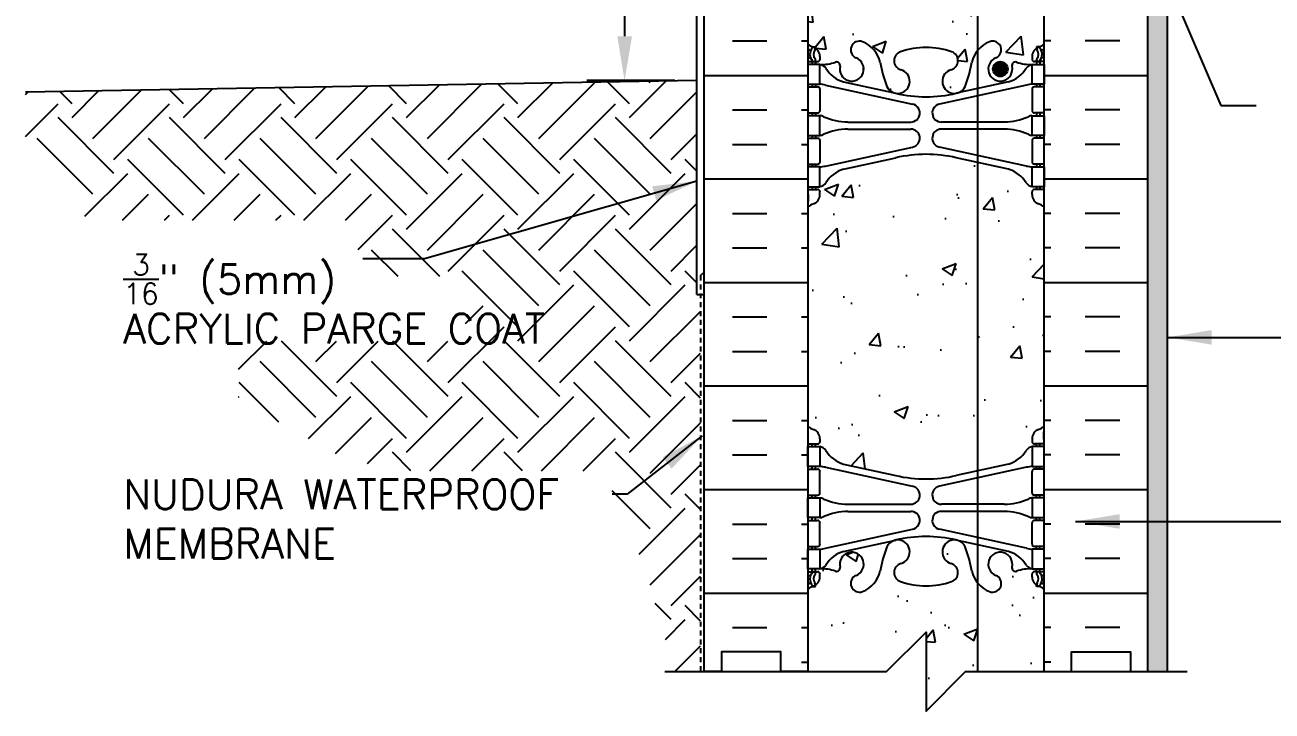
# Model space of a CAD drawing. Header units: inches. Extents: x 82.6 to 144.7, y 72.8 to 143.3.
# Drawn here: x 82.6 to 114.24, y 96.32 to 113.72 of the extents above; entities that cross this region are included whole.
import ezdxf

# ---------------------------------------------------------------- set-up
doc = ezdxf.new("R2010")
doc.units = ezdxf.units.IN
doc.header["$LTSCALE"] = 0.5
doc.header["$MEASUREMENT"] = 0
doc.linetypes.add('DASHED2', pattern=[0.375, 0.25, -0.125])
for name, color, linetype in [('HATCH', 12, 'Continuous'), ('line25', 2, 'Continuous'), ('LINE3', 3, 'Continuous'), ('LINE50', 5, 'Continuous'), ('LINE9', 9, 'Continuous'), ('TEXT', 4, 'Continuous'), ('Web_Edge', 9, 'Continuous')]:
    doc.layers.add(name, color=color, linetype=linetype)
doc.styles.add('DIM', font='romans.shx', dxfattribs={"width": 0.7})
doc.styles.add('ROMANS', font='romans.shx', dxfattribs={"height": 0.75})
doc.dimstyles.new('ext_12', dxfattribs={"dimscale": 12, "dimtxt": 0.09375, "dimasz": 0.09375, "dimexe": 0.09375, "dimexo": 0.0625, "dimgap": 0.0625, "dimtad": 1, "dimdec": 1, "dimzin": 3, "dimdsep": 46, "dimlunit": 4, "dimtxsty": 'DIM', "dimcen": 0.09, "dimdle": 0.09375, "dimclrt": 4, "dimadec": 0, "dimazin": 0, "dimtfac": 1, "dimtdec": 1, "dimtmove": 2, "dimatfit": 3, "dimfxl": 1, "dimfrac": 2, "dimtolj": 1, "dimtzin": 0, "dimarcsym": 0})

msp = doc.modelspace()

# ---------------------------------------------------------------- hatches: boundary and pattern name
at = {"layer": 'HATCH'}
h = msp.add_hatch(dxfattribs=at)
h.set_pattern_fill('AR-CONC', color=256, scale=0.5)
h.paths.add_polyline_path([(108.151, 139.157), (108.151, 139.224, -0.317837), (108.318, 139.46, 0.082415), (108.461, 139.539), (108.461, 142.32), (107.917, 142.32), (107.944, 142.173), (107.645, 142.199), (107.748, 142.32), (106.461, 142.32), (105.461, 141.32), (105.461, 140.526, 0.163867), (105.271, 140.385, 0.520567), (104.794, 140.385, 0.520567), (104.581, 140.385, 0.520567), (104.368, 140.385, 0.520567), (103.891, 140.385), (103.891, 138.469), (104.693, 138.293, 0.057795), (105.461, 138.203, 0.057795), (106.229, 138.293), (107.551, 138.583, 0.196323), (108, 138.929, -0.188973), (108.156, 139.024), (108.261, 139.024), (108.261, 139.094), (108.214, 139.094, -0.414214)])
h.paths.add_polyline_path([(103.891, 140.385, 0.520567), (103.333, 140.385, 0.520567), (103.038, 140.385, 0.464822), (102.461, 140.385), (102.461, 139.539, 0.082415), (102.604, 139.46, -0.317837), (102.771, 139.224), (102.771, 139.157, -0.414214), (102.709, 139.094), (102.661, 139.094), (102.661, 139.024), (102.766, 139.024, -0.188973), (102.922, 138.929, 0.196323), (103.371, 138.583), (103.891, 138.469)])
h.paths.add_polyline_path([(106.769, 133.32), (106.504, 133.361), (106.769, 133.638), (106.769, 135.118), (106.636, 135.207), (106.769, 135.258), (106.769, 135.571, -0.113747), (106.621, 135.871, 0.053157), (106.455, 136.485, 1.553132), (106.097, 136.061, -0.735593), (106.11, 135.603, -0.082755), (105.461, 135.495, -0.082755), (104.812, 135.603, -0.735593), (104.825, 136.061, 1.553132), (104.467, 136.485, 0.053157), (104.301, 135.871, -0.229474), (103.891, 135.367), (103.891, 131.273, -0.229474), (104.301, 130.769, 0.053157), (104.467, 130.155, 0.223253), (104.667, 129.99), (104.687, 129.986, 0.955472), (104.825, 130.58, -0.735593), (104.812, 131.038, -0.082755), (105.461, 131.146, -0.082755), (106.11, 131.038, -0.735593), (106.097, 130.58, 0.955472), (106.235, 129.986), (106.255, 129.99, 0.223253), (106.455, 130.155, 0.053157), (106.621, 130.769, -0.113747), (106.769, 131.07)])
h.paths.add_polyline_path([(106.367, 130.286, -1), (105.992, 130.286, -1)], flags=16)
h.paths.add_polyline_path([(105.745, 134.964), (105.447, 134.99), (105.688, 135.278)], flags=16)
h.paths.add_polyline_path([(108.461, 132.245), (108.461, 133.32), (108.461, 135.409, 0.064398), (108.351, 135.475), (108.261, 135.475), (108.261, 135.517, -0.249069), (108.151, 135.724), (108.151, 135.792, -0.414214), (108.214, 135.854), (108.261, 135.854), (108.261, 135.924), (108.156, 135.924, 0.10046), (107.762, 135.867, -0.601435), (107.643, 135.972, 2.182095), (107.233, 135.759, -1), (107.069, 135.35, -0.1271), (106.769, 135.571), (106.769, 135.258), (106.988, 135.342), (106.886, 135.039), (106.769, 135.118), (106.769, 131.07, -0.1271), (107.069, 131.29, -1), (107.233, 130.882, 2.182095), (107.643, 130.669, -0.601435), (107.762, 130.774, 0.10046), (108.156, 130.716), (108.261, 130.716), (108.261, 130.786), (108.214, 130.786, -0.414214), (108.151, 130.849), (108.151, 130.916, -0.249069), (108.261, 131.124), (108.261, 131.165), (108.351, 131.165, 0.064398), (108.461, 131.231)])
h.paths.add_polyline_path([(103.891, 135.367, -0.014114), (103.853, 135.35, -1), (103.689, 135.759, 2.182095), (103.279, 135.972, -0.601435), (103.16, 135.867, 0.10046), (102.766, 135.924), (102.661, 135.924), (102.661, 135.854), (102.709, 135.854, -0.414214), (102.771, 135.792), (102.771, 135.724, -0.249069), (102.661, 135.517), (102.661, 135.475), (102.571, 135.475, 0.064398), (102.461, 135.409), (102.461, 133.604), (102.787, 133.729), (102.685, 133.426), (102.461, 133.577), (102.461, 133.32), (102.461, 131.231, 0.064398), (102.571, 131.165), (102.661, 131.165), (102.661, 131.124, -0.249069), (102.771, 130.916), (102.771, 130.849, -0.414214), (102.709, 130.786), (102.661, 130.786), (102.661, 130.716), (102.766, 130.716, 0.10046), (103.16, 130.774, -0.601435), (103.279, 130.669, 2.182095), (103.689, 130.882, -1), (103.853, 131.29, -0.014114), (103.891, 131.273)])
h.paths.add_polyline_path([(106.769, 127.37), (105.958, 127.37, -0.414214), (105.458, 127.87), (105.458, 128.437, 0.057533), (104.693, 128.348), (103.891, 128.172), (103.891, 120.469), (104.693, 120.293, 0.057795), (105.461, 120.203, 0.057795), (106.229, 120.293), (106.769, 120.411), (106.769, 122.12), (106.058, 122.12, 0.414214), (105.958, 122.02), (105.958, 120.62), (105.458, 120.62), (105.458, 122.12, -0.414214), (105.958, 122.62), (106.769, 122.62)])
h.paths.add_polyline_path([(106.769, 128.229), (106.229, 128.348, 0.020613), (105.958, 128.4), (105.958, 127.97, 0.414214), (106.058, 127.87), (106.769, 127.87)], flags=17)
h.paths.add_polyline_path([(107.551, 128.058), (106.769, 128.229), (106.769, 127.87), (107.877, 127.87, 0.127201)])
h.paths.add_polyline_path([(108.461, 127.102, 0.082415), (108.318, 127.181, -0.267415), (108.155, 127.37), (106.769, 127.37), (106.769, 122.62), (108.461, 122.62)])
h.paths.add_polyline_path([(103.891, 128.172), (103.371, 128.058, 0.196323), (102.922, 127.711, -0.188973), (102.766, 127.616), (102.661, 127.616), (102.661, 127.546), (102.709, 127.546, -0.414214), (102.771, 127.484), (102.771, 127.416, -0.317837), (102.604, 127.181, 0.082415), (102.461, 127.102), (102.461, 121.539, 0.082415), (102.604, 121.46, -0.317837), (102.771, 121.224), (102.771, 121.157, -0.414214), (102.709, 121.094), (102.661, 121.094), (102.661, 121.024), (102.766, 121.024, -0.188973), (102.922, 120.929, 0.196323), (103.371, 120.583), (103.891, 120.469)])
h.paths.add_polyline_path([(108.318, 121.46, 0.082415), (108.461, 121.539), (108.461, 122.12), (106.769, 122.12), (106.769, 120.411), (107.551, 120.583, 0.196323), (108, 120.929, -0.188973), (108.156, 121.024), (108.261, 121.024), (108.261, 121.094), (108.214, 121.094, -0.414214), (108.151, 121.157), (108.151, 121.224, -0.317837)])
h.paths.add_polyline_path([(106.769, 117.571, -0.113747), (106.621, 117.871, 0.053157), (106.455, 118.485, 0.223253), (106.255, 118.65), (106.235, 118.654, 0.955472), (106.097, 118.061, -0.735593), (106.11, 117.603, -0.082755), (105.461, 117.495, -0.082755), (104.812, 117.603, -0.735593), (104.825, 118.061, 0.955472), (104.687, 118.654), (104.667, 118.65, 0.223253), (104.467, 118.485, 0.053157), (104.301, 117.871, -0.24438), (103.853, 117.35, -1), (103.689, 117.759, 2.182095), (103.279, 117.972, -0.601435), (103.16, 117.867, 0.10046), (102.766, 117.924), (102.661, 117.924), (102.661, 117.854), (102.709, 117.854, -0.414214), (102.771, 117.792), (102.771, 117.724, -0.249069), (102.661, 117.517), (102.661, 117.475), (102.571, 117.475, 0.064398), (102.461, 117.409), (102.461, 115.32), (102.461, 113.231, 0.064398), (102.571, 113.165), (102.661, 113.165), (102.661, 113.124, -0.249069), (102.771, 112.916), (102.771, 112.849, -0.414214), (102.709, 112.786), (102.661, 112.786), (102.661, 112.716), (102.766, 112.716, 0.10046), (103.16, 112.774, -0.601435), (103.279, 112.669, 2.182095), (103.689, 112.882, -1), (103.853, 113.29, -0.24438), (104.301, 112.769, 0.053157), (104.467, 112.155, 0.223253), (104.667, 111.99), (104.687, 111.986, 0.955472), (104.825, 112.58, -0.735593), (104.812, 113.038, -0.082755), (105.461, 113.146, -0.082755), (106.11, 113.038, -0.735593), (106.097, 112.58, 0.955472), (106.235, 111.986), (106.255, 111.99, 0.223253), (106.455, 112.155, 0.053157), (106.621, 112.769, -0.113747), (106.769, 113.07)])
h.paths.add_polyline_path([(108.461, 115.32), (108.461, 117.409, 0.064398), (108.351, 117.475), (108.261, 117.475), (108.261, 117.517, -0.249069), (108.151, 117.724), (108.151, 117.792, -0.414214), (108.214, 117.854), (108.261, 117.854), (108.261, 117.924), (108.156, 117.924, 0.10046), (107.762, 117.867, -0.601435), (107.643, 117.972, 2.182095), (107.233, 117.759, -1), (107.069, 117.35, -0.1271), (106.769, 117.571), (106.769, 113.07, -0.1271), (107.069, 113.29, -1), (107.233, 112.882, 2.182095), (107.643, 112.669, -0.601435), (107.762, 112.774, 0.10046), (108.156, 112.716), (108.261, 112.716), (108.261, 112.786), (108.214, 112.786, -0.414214), (108.151, 112.849), (108.151, 112.916, -0.249069), (108.261, 113.124), (108.261, 113.165), (108.351, 113.165, 0.064398), (108.461, 113.231)])
h.paths.add_polyline_path([(107.534, 112.598, -1), (107.159, 112.598, -1)], flags=16)
h.paths.add_polyline_path([(106.769, 110.229), (106.229, 110.348, 0.057795), (105.461, 110.437, 0.057795), (104.693, 110.348), (103.371, 110.058, 0.196323), (102.922, 109.711, -0.188973), (102.766, 109.616), (102.661, 109.616), (102.661, 109.546), (102.709, 109.546, -0.414214), (102.771, 109.484), (102.771, 109.416, -0.317837), (102.604, 109.181, 0.082415), (102.461, 109.102), (102.461, 103.539, 0.082415), (102.604, 103.46, -0.317837), (102.771, 103.224), (102.771, 103.157, -0.414214), (102.709, 103.094), (102.661, 103.094), (102.661, 103.024), (102.766, 103.024, -0.188973), (102.922, 102.929, 0.196323), (103.371, 102.583), (104.693, 102.293, 0.057795), (105.461, 102.203, 0.057795), (106.229, 102.293), (106.769, 102.411)])
h.paths.add_polyline_path([(108.461, 109.102, 0.082415), (108.318, 109.181, -0.317837), (108.151, 109.416), (108.151, 109.484, -0.414214), (108.214, 109.546), (108.261, 109.546), (108.261, 109.616), (108.156, 109.616, -0.188973), (108, 109.711, 0.196323), (107.551, 110.058), (106.769, 110.229), (106.769, 102.411), (107.551, 102.583, 0.196323), (108, 102.929, -0.188973), (108.156, 103.024), (108.261, 103.024), (108.261, 103.094), (108.214, 103.094, -0.414214), (108.151, 103.157), (108.151, 103.224, -0.317837), (108.318, 103.46, 0.082415), (108.461, 103.539)])
h.paths.add_polyline_path([(106.769, 99.571, -0.113747), (106.621, 99.871, 0.053157), (106.455, 100.485, 0.223253), (106.255, 100.65), (106.235, 100.654, 0.955472), (106.097, 100.061, -0.735593), (106.11, 99.603, -0.082755), (105.461, 99.495, -0.082755), (104.812, 99.603, -0.735593), (104.825, 100.061, 0.955472), (104.687, 100.654), (104.667, 100.65, 0.223253), (104.467, 100.485, 0.053157), (104.301, 99.871, -0.24438), (103.853, 99.35, -1), (103.689, 99.759, 2.182095), (103.279, 99.972, -0.601435), (103.16, 99.867, 0.10046), (102.766, 99.924), (102.661, 99.924), (102.661, 99.854), (102.709, 99.854, -0.414214), (102.771, 99.792), (102.771, 99.724, -0.249069), (102.661, 99.517), (102.661, 99.475), (102.571, 99.475, 0.064398), (102.461, 99.409), (102.461, 97.32), (104.461, 97.32), (105.461, 98.32), (105.461, 96.32), (106.461, 97.32), (106.769, 97.32)])
h.paths.add_polyline_path([(108.461, 99.409, 0.064398), (108.351, 99.475), (108.261, 99.475), (108.261, 99.517, -0.249069), (108.151, 99.724), (108.151, 99.792, -0.414214), (108.214, 99.854), (108.261, 99.854), (108.261, 99.924), (108.156, 99.924, 0.10046), (107.762, 99.867, -0.601435), (107.643, 99.972, 2.182095), (107.233, 99.759, -1), (107.069, 99.35, -0.1271), (106.769, 99.571), (106.769, 97.32), (108.461, 97.32)])
h = msp.add_hatch(dxfattribs=at)
h.set_pattern_fill('AR-SAND', color=256, scale=0.25, style=0)
h.paths.add_polyline_path([(111.586, 119.87), (111.086, 119.87), (111.086, 115.32), (111.086, 97.32), (111.586, 97.32)])
h = msp.add_hatch(dxfattribs=at)
h.set_pattern_fill('INSUL', color=256, scale=7, style=0)
h.set_pattern_definition([(0, (-2823.7005, -299.6892), (0, 2.625), []), (0, (-2823.7005, -298.8142), (0, 2.625), [0.875, -0.875]), (0, (-2823.7005, -297.9392), (0, 2.625), [0.875, -0.875])])
h.paths.add_polyline_path([(99.836, 97.32), (100.274, 97.32), (100.274, 97.82), (101.774, 97.82), (101.774, 97.32), (102.461, 97.32), (102.461, 115.32), (101.774, 115.32), (101.774, 115.82), (100.274, 115.82), (100.274, 115.32), (99.836, 115.32)])
h = msp.add_hatch(dxfattribs=at)
h.set_pattern_fill('INSUL', color=256, scale=7, style=0)
h.set_pattern_definition([(180, (3034.6227, -299.6892), (0, 2.625), []), (180, (3034.6227, -298.8142), (0, 2.625), [0.875, -0.875]), (180, (3034.6227, -297.9392), (0, 2.625), [0.875, -0.875])])
h.paths.add_polyline_path([(111.086, 97.32), (110.649, 97.32), (110.649, 97.82), (109.149, 97.82), (109.149, 97.32), (108.461, 97.32), (108.461, 115.32), (109.149, 115.32), (109.149, 115.82), (110.649, 115.82), (110.649, 115.32), (111.086, 115.32)])
h = msp.add_hatch(dxfattribs=at)
h.set_pattern_fill('EARTH', color=256, scale=8, angle=45, style=0)
h.set_pattern_definition([(45, (0, -0.0044), (2e-16, 2.828427), [2, -2]), (45, (-0.5303, 0.526), (2e-16, 2.828427), [2, -2]), (45, (-1.0607, 1.0563), (2e-16, 2.828427), [2, -2]), (135, (-1.0607, 1.4098), (-2.828427, 4e-16), [2, -2]), (135, (-0.5303, 1.9402), (-2.828427, 4e-16), [2, -2]), (135, (0, 2.4705), (-2.828427, 4e-16), [2, -2])])
h.paths.add_polyline_path([(82.611, 110.13), (82.6, 110.138), (82.63, 110.116), (82.659, 110.095), (82.688, 110.073), (82.718, 110.051), (82.747, 110.029), (82.776, 110.007), (82.805, 109.985), (82.834, 109.963), (82.864, 109.941), (82.893, 109.919), (82.922, 109.896), (82.951, 109.874), (82.979, 109.852), (83.008, 109.829), (83.037, 109.807), (83.066, 109.784), (83.094, 109.761), (83.123, 109.739), (83.152, 109.716), (83.18, 109.693), (83.209, 109.67), (83.237, 109.647), (83.265, 109.624), (83.294, 109.6), (83.322, 109.577), (83.35, 109.554), (83.378, 109.53), (83.406, 109.507), (83.434, 109.483), (83.462, 109.46), (83.49, 109.436), (83.518, 109.412), (83.546, 109.388), (83.574, 109.364), (83.601, 109.34), (83.629, 109.316), (83.657, 109.292), (83.684, 109.268), (83.712, 109.244), (83.739, 109.22), (83.766, 109.195), (83.794, 109.171), (83.821, 109.146), (83.848, 109.122), (83.875, 109.097), (83.902, 109.072), (83.929, 109.047), (83.956, 109.022), (83.983, 108.997), (84.01, 108.972), (84.036, 108.947), (84.063, 108.922), (84.09, 108.897), (84.116, 108.872), (84.143, 108.846), (84.169, 108.821), (84.196, 108.795), (84.222, 108.77), (84.229, 108.763), (91.058, 108.763), (91.058, 107.335), (93.778, 107.335), (93.778, 105.702), (88.02, 105.702), (88.02, 104.203), (90.718, 102.724), (90.753, 102.717), (90.789, 102.71), (90.824, 102.702), (90.859, 102.695), (90.895, 102.687), (90.93, 102.68), (90.965, 102.672), (91, 102.664), (91.035, 102.657), (91.07, 102.649), (91.105, 102.642), (91.14, 102.634), (91.175, 102.626), (91.21, 102.619), (91.245, 102.611), (91.28, 102.603), (91.314, 102.596), (91.349, 102.588), (91.384, 102.58), (91.419, 102.573), (91.453, 102.565), (91.488, 102.557), (91.522, 102.549), (91.557, 102.542), (91.591, 102.534), (91.626, 102.526), (91.66, 102.518), (91.695, 102.51), (91.729, 102.503), (91.763, 102.495), (91.798, 102.487), (91.832, 102.479), (91.866, 102.471), (91.9, 102.463), (91.934, 102.455), (91.968, 102.448), (92.002, 102.44), (92.036, 102.432), (92.07, 102.424), (92.104, 102.416), (92.107, 102.415), (97.496, 102.415), (97.496, 101.146), (97.5, 101.145), (97.969, 100.713), (98.275, 100.128), (99.086, 97.32), (99.742, 97.32), (99.742, 106.875), (99.649, 106.875), (99.649, 112.316), (82.611, 112.018)])
at = {"layer": 'LINE3'}
msp.add_hatch(color=256, dxfattribs=at).paths.add_polyline_path([(107.159, 112.598, 1), (107.534, 112.598, 1)])

# ---------------------------------------------------------------- linework, layer by layer
at = {"layer": 'line25'}
for p, q in [((102.461, 115.32), (102.461, 97.32)), ((108.461, 97.32), (108.461, 115.32))]:
    msp.add_line(p, q, dxfattribs=at)
at = {"layer": 'LINE3'}
msp.add_line((106.769, 138.559), (106.769, 97.32), dxfattribs=at)
msp.add_circle((107.346, 112.598), 0.188, dxfattribs=at)
at = {"layer": 'LINE50'}
for p, q in [((99.836, 97.32), (99.836, 115.32)), ((111.086, 97.32), (111.086, 115.32)), ((82.611, 112.018), (99.649, 112.316))]:
    msp.add_line(p, q, dxfattribs=at)
for points in [[(102.461, 97.32), (101.774, 97.32), (101.774, 97.82), (100.274, 97.82), (100.274, 97.32), (99.836, 97.32)], [(108.461, 97.32), (109.149, 97.32), (109.149, 97.82), (110.649, 97.82), (110.649, 97.32), (111.086, 97.32)]]:
    msp.add_lwpolyline(points, dxfattribs=at)
at = {"layer": 'LINE9'}
for p, q in [((111.586, 97.32), (111.586, 119.87)), ((99.649, 106.879), (99.649, 118.879)), ((99.649, 106.879), (99.836, 106.879))]:
    msp.add_line(p, q, dxfattribs=at)
at = {"layer": 'LINE9', "linetype": 'DASHED2'}
for q in [(99.836, 107.455), (99.742, 97.32)]:
    msp.add_line((99.742, 107.361), q, dxfattribs=at)
at = {"layer": 'LINE9'}
msp.add_lwpolyline([(98.836, 97.32), (104.461, 97.32), (105.461, 98.32), (105.461, 96.32), (106.461, 97.32), (112.086, 97.32)], dxfattribs=at)
at = {"layer": 'TEXT'}
for p, q in [((97.815, 117.195), (97.815, 113.431)), ((99.085, 112.306), (96.856, 112.306))]:
    msp.add_line(p, q, dxfattribs=at)
msp.add_solid([(97.627, 113.431), (98.002, 113.431), (97.814, 112.306)], dxfattribs=at)
at = {"layer": 'Web_Edge'}
for p, q in [((102.571, 113.165), (102.661, 113.165)), ((102.661, 113.165), (102.661, 113.124)), ((108.351, 113.165), (108.261, 113.165)), ((108.261, 113.165), (108.261, 113.124)), ((102.461, 112.886), (102.503, 112.886)), ((102.461, 112.786), (102.709, 112.786)), ((102.571, 112.786), (102.571, 112.716)), ((102.661, 112.786), (102.661, 112.716)), ((102.771, 112.916), (102.771, 112.849)), ((108.151, 112.916), (108.151, 112.849)), ((108.461, 112.786), (108.214, 112.786)), ((108.261, 112.786), (108.261, 112.716)), ((108.351, 112.786), (108.351, 112.716)), ((108.461, 112.886), (108.419, 112.886)), ((102.461, 112.146), (102.709, 112.146)), ((102.571, 112.216), (102.571, 112.146)), ((102.661, 112.216), (102.661, 112.146)), ((102.771, 112.084), (102.771, 111.549)), ((102.91, 112.193), (105.121, 111.711)), ((103.371, 112.275), (104.693, 111.985)), ((108.012, 112.193), (105.801, 111.711)), ((107.551, 112.275), (106.229, 111.985)), ((108.151, 112.084), (108.151, 111.549)), ((108.461, 112.146), (108.214, 112.146)), ((108.261, 112.216), (108.261, 112.146)), ((108.351, 112.216), (108.351, 112.146)), ((102.461, 111.486), (102.709, 111.486)), ((102.571, 111.486), (102.571, 111.416)), ((102.661, 111.486), (102.661, 111.416)), ((108.461, 111.486), (108.214, 111.486)), ((108.261, 111.486), (108.261, 111.416)), ((108.351, 111.486), (108.351, 111.416)), ((103.476, 111.256), (105.072, 111.256)), ((103.476, 111.076), (105.072, 111.076)), ((107.446, 111.256), (105.85, 111.256)), ((107.446, 111.076), (105.85, 111.076)), ((102.461, 110.846), (102.709, 110.846)), ((102.571, 110.916), (102.571, 110.846)), ((102.661, 110.916), (102.661, 110.846)), ((102.771, 110.784), (102.771, 110.249)), ((108.151, 110.784), (108.151, 110.249)), ((108.461, 110.846), (108.214, 110.846)), ((108.261, 110.916), (108.261, 110.846)), ((108.351, 110.916), (108.351, 110.846)), ((102.91, 110.14), (105.121, 110.622)), ((108.012, 110.14), (105.801, 110.622)), ((102.461, 110.186), (102.709, 110.186)), ((102.571, 110.186), (102.571, 110.116)), ((102.661, 110.186), (102.661, 110.116)), ((103.371, 110.058), (104.693, 110.348)), ((107.551, 110.058), (106.229, 110.348)), ((108.461, 110.186), (108.214, 110.186)), ((108.261, 110.186), (108.261, 110.116)), ((108.351, 110.186), (108.351, 110.116)), ((102.461, 109.546), (102.709, 109.546)), ((102.571, 109.616), (102.571, 109.546)), ((102.661, 109.616), (102.661, 109.546)), ((102.771, 109.416), (102.771, 109.484)), ((108.151, 109.416), (108.151, 109.484)), ((108.461, 109.546), (108.214, 109.546)), ((108.261, 109.616), (108.261, 109.546)), ((108.351, 109.616), (108.351, 109.546)), ((102.471, 109.426), (102.471, 109.24)), ((108.451, 109.426), (108.451, 109.24)), ((102.471, 103.214), (102.471, 103.4)), ((102.771, 103.224), (102.771, 103.157)), ((108.151, 103.224), (108.151, 103.157)), ((108.451, 103.214), (108.451, 103.4)), ((102.461, 103.094), (102.709, 103.094)), ((102.571, 103.024), (102.571, 103.094)), ((102.661, 103.024), (102.661, 103.094)), ((108.461, 103.094), (108.214, 103.094)), ((108.261, 103.024), (108.261, 103.094)), ((108.351, 103.024), (108.351, 103.094)), ((102.571, 102.454), (102.571, 102.524)), ((102.661, 102.454), (102.661, 102.524)), ((103.371, 102.583), (104.693, 102.293)), ((107.551, 102.583), (106.229, 102.293)), ((108.261, 102.454), (108.261, 102.524)), ((108.351, 102.454), (108.351, 102.524)), ((102.461, 102.454), (102.709, 102.454)), ((102.771, 101.857), (102.771, 102.392)), ((102.91, 102.5), (105.121, 102.019)), ((108.012, 102.5), (105.801, 102.019)), ((108.151, 101.857), (108.151, 102.392)), ((108.461, 102.454), (108.214, 102.454)), ((102.461, 101.794), (102.709, 101.794)), ((102.571, 101.724), (102.571, 101.794)), ((102.661, 101.724), (102.661, 101.794)), ((108.461, 101.794), (108.214, 101.794)), ((108.261, 101.724), (108.261, 101.794)), ((108.351, 101.724), (108.351, 101.794)), ((103.476, 101.564), (105.072, 101.564)), ((103.476, 101.384), (105.072, 101.384)), ((107.446, 101.564), (105.85, 101.564)), ((107.446, 101.384), (105.85, 101.384)), ((102.461, 101.154), (102.709, 101.154)), ((102.571, 101.154), (102.571, 101.224)), ((102.661, 101.154), (102.661, 101.224)), ((102.771, 100.557), (102.771, 101.092)), ((108.151, 100.557), (108.151, 101.092)), ((108.461, 101.154), (108.214, 101.154)), ((108.261, 101.154), (108.261, 101.224)), ((108.351, 101.154), (108.351, 101.224)), ((102.91, 100.448), (105.121, 100.929)), ((103.371, 100.365), (104.693, 100.656)), ((108.012, 100.448), (105.801, 100.929)), ((107.551, 100.365), (106.229, 100.656)), ((102.461, 100.494), (102.709, 100.494)), ((102.571, 100.424), (102.571, 100.494)), ((102.661, 100.424), (102.661, 100.494)), ((108.461, 100.494), (108.214, 100.494)), ((108.261, 100.424), (108.261, 100.494)), ((108.351, 100.424), (108.351, 100.494)), ((102.461, 99.854), (102.709, 99.854)), ((102.461, 99.754), (102.503, 99.754)), ((102.571, 99.854), (102.571, 99.924)), ((102.661, 99.854), (102.661, 99.924)), ((102.771, 99.724), (102.771, 99.792)), ((108.151, 99.724), (108.151, 99.792)), ((108.461, 99.854), (108.214, 99.854)), ((108.261, 99.854), (108.261, 99.924)), ((108.351, 99.854), (108.351, 99.924)), ((108.461, 99.754), (108.419, 99.754)), ((102.571, 99.475), (102.661, 99.475)), ((102.661, 99.475), (102.661, 99.517)), ((108.261, 99.475), (108.261, 99.517)), ((108.351, 99.475), (108.261, 99.475))]:
    msp.add_line(p, q, dxfattribs=at)
for points in [[(102.466, 112.216), (102.766, 112.216), (102.766, 112.716), (102.466, 112.716)], [(108.456, 112.216), (108.156, 112.216), (108.156, 112.716), (108.456, 112.716)], [(102.466, 110.916), (102.766, 110.916), (102.766, 111.416), (102.466, 111.416)], [(108.456, 110.916), (108.156, 110.916), (108.156, 111.416), (108.456, 111.416)], [(102.466, 109.616), (102.766, 109.616), (102.766, 110.116), (102.466, 110.116)], [(108.456, 109.616), (108.156, 109.616), (108.156, 110.116), (108.456, 110.116)], [(102.466, 103.024), (102.766, 103.024), (102.766, 102.524), (102.466, 102.524)], [(108.456, 103.024), (108.156, 103.024), (108.156, 102.524), (108.456, 102.524)], [(102.466, 101.724), (102.766, 101.724), (102.766, 101.224), (102.466, 101.224)], [(108.456, 101.724), (108.156, 101.724), (108.156, 101.224), (108.456, 101.224)], [(102.466, 100.424), (102.766, 100.424), (102.766, 99.924), (102.466, 99.924)], [(108.456, 100.424), (108.156, 100.424), (108.156, 99.924), (108.456, 99.924)]]:
    msp.add_lwpolyline(points, close=True, dxfattribs=at)
for centre, radius, start, end in [((103.771, 113.086), 0.22, 68.1963, 248.1963), ((103.576, 112.598), 0.745, 13.2652, 68.1963), ((107.346, 112.598), 0.745, 111.8037, 166.7348), ((107.151, 113.086), 0.22, 291.8037, 111.8037), ((102.771, 113.624), 0.5, 231.6833, 250.5288), ((102.771, 113.624), 0.6, 238.8907, 245.0748), ((102.765, 112.971), 0.25, 140.1145, 222.4609), ((102.51, 113.061), 0.02, 340.7916, 65.0748), ((102.607, 113.102), 0.045, 319.1879, 141.448), ((102.521, 112.916), 0.25, 0, 70.5288), ((102.765, 112.971), 0.16, 140.0001, 222.4609), ((104.89, 112.811), 0.24, 108.923, 254.2747), ((105.461, 111.146), 2, 90, 108.923), ((105.461, 111.146), 2, 71.077, 90), ((106.032, 112.811), 0.24, 285.7253, 71.077), ((108.401, 112.916), 0.25, 109.4712, 180), ((108.315, 113.102), 0.045, 38.552, 220.8121), ((108.157, 112.971), 0.16, 317.5391, 39.9999), ((108.151, 113.624), 0.5, 289.4712, 308.3167), ((108.157, 112.971), 0.25, 317.5391, 39.8855), ((108.412, 113.061), 0.02, 114.9252, 199.2084), ((108.151, 113.624), 0.6, 294.9252, 301.1093), ((102.503, 112.906), 0.02, 270, 14.1541), ((102.614, 112.833), 0.045, 222.4609, 42.4609), ((102.709, 112.849), 0.0625, 270, 0), ((102.822, 113.715), 1, 266.7879, 289.9067), ((102.723, 112.47), 0.25, 37.2777, 80.0823), ((103.192, 112.689), 0.09, 346.6795, 108.8651), ((103.576, 112.598), 0.305, 166.6795, 68.1963), ((107.264, 113.24), 3, 189.0273, 201.1984), ((103.658, 113.24), 3, 338.8016, 350.9727), ((107.346, 112.598), 0.305, 111.8037, 13.3205), ((107.73, 112.689), 0.09, 71.1349, 193.3205), ((108.1, 113.715), 1, 250.0933, 273.2121), ((108.199, 112.47), 0.25, 99.9177, 142.7223), ((108.214, 112.849), 0.0625, 180, 270), ((108.309, 112.833), 0.045, 137.5391, 317.5391), ((108.419, 112.906), 0.02, 165.8459, 270), ((103.57, 112.998), 0.75, 210.155, 254.5838), ((104.743, 112.286), 0.305, 205.3782, 74.2747), ((106.18, 112.286), 0.305, 105.7253, 334.6218), ((107.352, 112.998), 0.75, 285.4162, 329.845), ((102.709, 112.084), 0.0625, 0, 90), ((102.675, 111.221), 1, 76.4291, 84.7991), ((108.247, 111.221), 1, 95.2009, 103.5709), ((108.214, 112.084), 0.0625, 90, 180), ((105.461, 115.252), 3.356, 256.7692, 270), ((105.072, 111.486), 0.23, 270, 77.6055), ((105.461, 115.252), 3.356, 270, 283.2308), ((105.85, 111.486), 0.23, 102.3945, 270), ((102.709, 111.549), 0.0625, 270, 0), ((102.762, 111.198), 0.219, 60.4937, 88.92), ((103.506, 112.856), 1.6, 246.5673, 268.9203), ((107.416, 112.856), 1.6, 271.0797, 293.4327), ((108.16, 111.198), 0.219, 91.08, 119.5063), ((108.214, 111.549), 0.0625, 180, 270), ((103.506, 109.477), 1.6, 91.0797, 113.4327), ((103.506, 109.477), 1.6, 91.0797, 113.4327), ((105.072, 110.846), 0.23, 282.3945, 90), ((105.85, 110.846), 0.23, 90, 257.6055), ((107.416, 109.477), 1.6, 66.5673, 88.9203), ((107.416, 109.477), 1.6, 66.5673, 88.9203), ((102.709, 110.784), 0.0625, 0, 90), ((102.762, 111.135), 0.219, 271.08, 299.5063), ((102.762, 111.135), 0.219, 271.08, 299.5063), ((108.16, 111.135), 0.219, 240.4937, 268.92), ((108.16, 111.135), 0.219, 240.4937, 268.92), ((108.214, 110.784), 0.0625, 90, 180), ((105.461, 107.081), 3.356, 90, 103.2308), ((105.461, 107.081), 3.356, 76.7692, 90), ((102.709, 110.249), 0.0625, 270, 0), ((102.675, 111.112), 1, 275.2009, 283.5709), ((108.247, 111.112), 1, 256.4291, 264.7991), ((108.214, 110.249), 0.0625, 180, 270), ((103.57, 109.335), 0.75, 105.4162, 149.845), ((107.352, 109.335), 0.75, 30.155, 74.5838), ((102.709, 109.484), 0.0625, 360, 90), ((102.723, 109.863), 0.25, 279.9177, 322.7223), ((108.199, 109.863), 0.25, 217.2777, 260.0823), ((108.214, 109.484), 0.0625, 90, 180), ((102.451, 109.426), 0.02, 0, 60.012), ((102.451, 109.24), 0.02, 301.073, 0), ((102.771, 108.709), 0.6, 121.073, 121.1093), ((102.771, 108.709), 0.5, 109.4712, 128.3167), ((102.521, 109.416), 0.25, 289.4712, 360), ((108.401, 109.416), 0.25, 180, 250.5288), ((108.151, 108.709), 0.5, 51.6833, 70.5288), ((108.471, 109.426), 0.02, 119.988, 180), ((108.471, 109.24), 0.02, 180, 238.927), ((108.151, 108.709), 0.6, 58.8907, 58.927), ((102.771, 103.931), 0.5, 231.6833, 250.5288), ((108.151, 103.931), 0.5, 289.4712, 308.3167), ((102.771, 103.931), 0.6, 238.8907, 238.927), ((102.451, 103.4), 0.02, 360, 58.927), ((102.451, 103.214), 0.02, 299.988, 360), ((102.521, 103.224), 0.25, 0, 70.5288), ((102.709, 103.157), 0.0625, 270, 0), ((108.401, 103.224), 0.25, 109.4712, 180), ((108.214, 103.157), 0.0625, 180, 270), ((108.471, 103.4), 0.02, 121.073, 180), ((108.471, 103.214), 0.02, 180, 240.012), ((108.151, 103.931), 0.6, 301.073, 301.1093), ((102.723, 102.778), 0.25, 37.2777, 80.0823), ((103.57, 103.306), 0.75, 210.155, 254.5838), ((107.352, 103.306), 0.75, 285.4162, 329.845), ((108.199, 102.778), 0.25, 99.9177, 142.7223), ((102.675, 101.528), 1, 76.4291, 84.7991), ((108.247, 101.528), 1, 95.2009, 103.5709), ((102.709, 102.392), 0.0625, 0, 90), ((105.461, 105.56), 3.356, 256.7692, 270), ((105.461, 105.56), 3.356, 270, 283.2308), ((108.214, 102.392), 0.0625, 90, 180), ((105.072, 101.794), 0.23, 270, 77.6055), ((105.85, 101.794), 0.23, 102.3945, 270), ((102.709, 101.857), 0.0625, 270, 0), ((102.762, 101.505), 0.219, 60.4937, 88.92), ((102.762, 101.505), 0.219, 60.4937, 88.92), ((103.506, 103.164), 1.6, 246.5673, 268.9203), ((103.506, 103.164), 1.6, 246.5673, 268.9203), ((107.416, 103.164), 1.6, 271.0797, 293.4327), ((107.416, 103.164), 1.6, 271.0797, 293.4327), ((108.16, 101.505), 0.219, 91.08, 119.5063), ((108.16, 101.505), 0.219, 91.08, 119.5063), ((108.214, 101.857), 0.0625, 180, 270), ((102.762, 101.443), 0.219, 271.08, 299.5063), ((103.506, 99.784), 1.6, 91.0797, 113.4327), ((105.072, 101.154), 0.23, 282.3945, 90), ((105.85, 101.154), 0.23, 90, 257.6055), ((107.416, 99.784), 1.6, 66.5673, 88.9203), ((108.16, 101.443), 0.219, 240.4937, 268.92), ((102.709, 101.092), 0.0625, 0, 90), ((108.214, 101.092), 0.0625, 90, 180), ((104.743, 100.355), 0.305, 285.7253, 154.6218), ((105.461, 97.389), 3.356, 90, 103.2308), ((105.461, 97.389), 3.356, 76.7692, 90), ((106.18, 100.355), 0.305, 25.3782, 254.2747), ((102.709, 100.557), 0.0625, 270, 0), ((102.675, 101.42), 1, 275.2009, 283.5709), ((103.57, 99.642), 0.75, 105.4162, 149.845), ((103.576, 100.042), 0.305, 291.8037, 193.3205), ((107.264, 99.4), 3, 158.8016, 170.9727), ((103.658, 99.4), 3, 9.0273, 21.1984), ((107.346, 100.042), 0.305, 346.6795, 248.1963), ((107.352, 99.642), 0.75, 30.155, 74.5838), ((108.247, 101.42), 1, 256.4291, 264.7991), ((108.214, 100.557), 0.0625, 180, 270), ((102.723, 100.17), 0.25, 279.9177, 322.7223), ((104.89, 99.83), 0.24, 105.7253, 251.077), ((106.032, 99.83), 0.24, 288.923, 74.2747), ((108.199, 100.17), 0.25, 217.2777, 260.0823), ((102.503, 99.734), 0.02, 345.8459, 90), ((102.765, 99.67), 0.25, 137.5391, 219.8855), ((102.614, 99.808), 0.045, 317.5391, 137.5391), ((102.521, 99.724), 0.25, 289.4712, 360), ((102.765, 99.67), 0.16, 137.5391, 219.9999), ((102.709, 99.792), 0.0625, 360, 90), ((102.822, 98.926), 1, 70.0933, 93.2121), ((103.192, 99.951), 0.09, 251.1349, 13.3205), ((103.771, 99.555), 0.22, 111.8037, 291.8037), ((103.576, 100.042), 0.745, 291.8037, 346.7348), ((107.346, 100.042), 0.745, 193.2652, 248.1963), ((107.151, 99.555), 0.22, 248.1963, 68.1963), ((107.73, 99.951), 0.09, 166.6795, 288.8651), ((108.1, 98.926), 1, 86.7879, 109.9067), ((108.214, 99.792), 0.0625, 90, 180), ((108.401, 99.724), 0.25, 180, 250.5288), ((108.309, 99.808), 0.045, 42.4609, 222.4609), ((108.157, 99.67), 0.16, 320.0001, 42.4609), ((108.157, 99.67), 0.25, 320.1145, 42.4609), ((108.419, 99.734), 0.02, 90, 194.1541), ((102.771, 99.017), 0.6, 114.9252, 121.1093), ((102.771, 99.017), 0.5, 109.4712, 128.3167), ((102.51, 99.579), 0.02, 294.9252, 19.2084), ((102.607, 99.539), 0.045, 218.552, 40.8121), ((105.461, 101.495), 2, 251.077, 270), ((105.461, 101.495), 2, 270, 288.923), ((108.315, 99.539), 0.045, 139.1879, 321.448), ((108.151, 99.017), 0.5, 51.6833, 70.5288), ((108.412, 99.579), 0.02, 160.7916, 245.0748), ((108.151, 99.017), 0.6, 58.8907, 65.0748)]:
    msp.add_arc(centre, radius, start, end, dxfattribs=at)

# ---------------------------------------------------------------- texts
at = {"layer": 'TEXT', "char_height": 0.75, "attachment_point": 4, "style": 'ROMANS'}
for s, insert, width in [('\\A1;{\\H0.7x;\\S3/16;}" (5mm) \\PACRYLIC PARGE COAT', (85.095, 106.771), 11.74859), ('\\A1;NUDURA WATERPROOF MEMBRANE', (85.095, 101.19), 12.78313)]:
    msp.add_mtext(s, dxfattribs=dict(at, insert=insert, width=width))

# ---------------------------------------------------------------- leaders
at = {"layer": 'TEXT'}
for points in [[(109.774, 119.058), (112.942, 111.678), (113.839, 111.678)], [(99.649, 109.756), (92.736, 107.788), (91.174, 107.788)], [(111.586, 105.795), (117.708, 105.795)], [(99.782, 103.302), (97.882, 101.823), (97.495, 101.823)], [(109.25, 101.127), (118.09, 101.127)]]:
    msp.add_leader(points, dimstyle='ext_12', override={"dimgap": 0.0625, "dimtad": 0}, dxfattribs=at)

doc.saveas('drawing.dxf')
